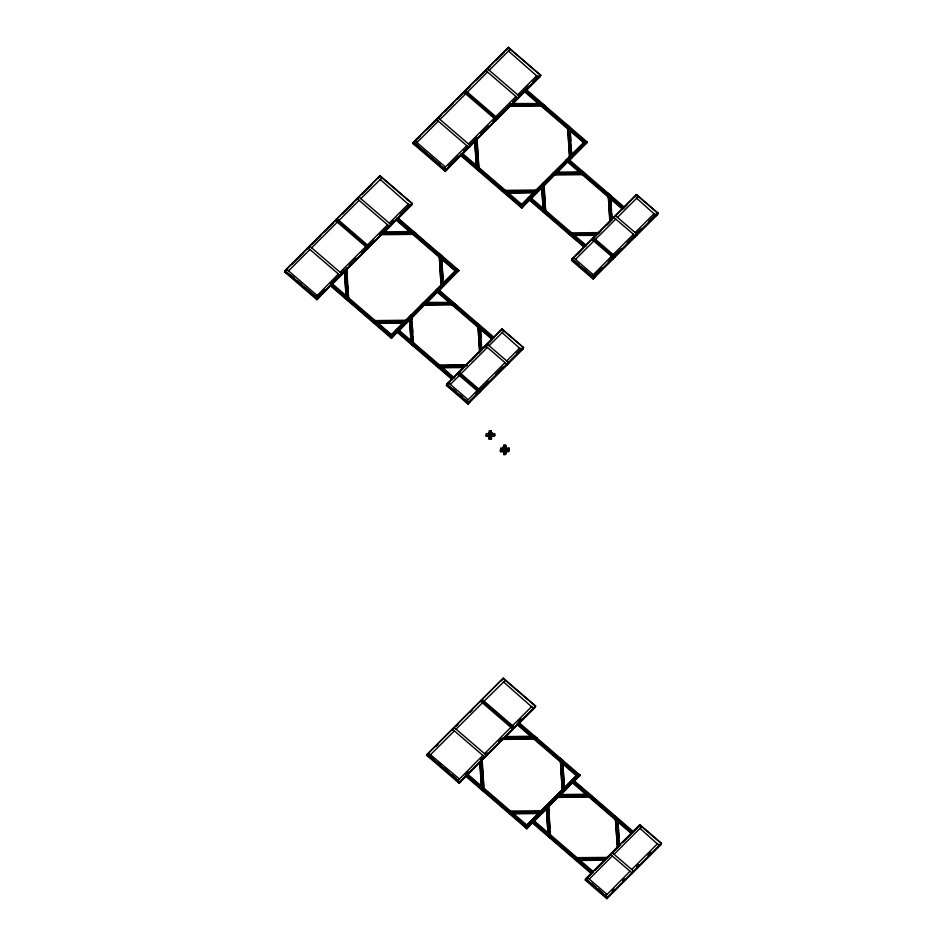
<?xml version="1.0" encoding="UTF-8"?>
<svg xmlns="http://www.w3.org/2000/svg" width="946" height="946" viewBox="0 0 946 946"><rect width="100%" height="100%" fill="white"/><g stroke="black" fill="none" stroke-linecap="round" stroke-linejoin="round"><path stroke-width="1.42" d="M488.514 437.844L489.52 437.277L490.501 438.116M489.768 435.432L489.437 430.69L491.151 430.667L490.702 435.598M489.413 434.817L489.839 433.434M503.733 449.657L503.402 451.348L503.497 450.272M503.71 448.688L503.414 450.911L504.738 451.561M503.509 450.32L503.922 447.99M505.637 450.757L506.051 448.641M505.755 450.402L505.814 449.657L505.98 450.887M505.436 450.698L505.944 448.451L503.851 448.227M506.122 449.043L505.779 450.19M506.358 446.76L506.323 447.931M490.513 438.471L488.976 439.169L488.574 437.572M503.615 449.906L503.946 448.96M504.088 448.546C503.816 452.07 508.558 446.796 505.874 453.654L504.159 453.678L503.579 450.686L500.718 450.71L500.6 449.125L503.473 449.09L504.147 448.309M448.499 386.654L446.559 384.987L448.428 382.763M503.875 330.946L489.094 345.728M573.607 261.604L571.668 259.937L573.536 257.714L593.142 274.588M460.927 781.597L459.366 782.791L457.426 781.124L482.827 755.369M329.858 285.314L391.455 338.313L391.656 337.627L330.875 285.337L316.922 299.764L284.592 271.951L284.994 270.568L379.985 175.637L412.314 203.449L411.9 204.833L397.923 218.81L398.124 218.112L458.905 270.414L438.944 290.848L439.145 290.162L494.049 337.403L493.847 338.089M286.532 273.619L284.746 271.431L286.614 269.208L316.993 295.353M307.675 248.881L307.982 247.84L340.312 275.664L340.004 276.693M309.389 247.166L309.685 246.137L342.014 273.95L341.719 274.99M335.026 221.541L335.333 220.501L367.663 248.325L367.355 249.354M336.741 219.827L337.048 218.798L369.366 246.61L369.07 247.651M318.636 298.061L317.076 299.255L315.136 297.576L338.372 273.997M316.922 299.764L317.324 298.392L412.314 203.449M356.879 199.701L357.174 198.672L389.504 226.484L389.196 227.525M346.059 296.429L346.26 295.743L332.401 283.812L332.2 284.498L344.616 271.597L346.366 299.09L348.908 300.852M358.581 197.998L358.889 196.957L391.218 224.781L390.911 225.81M344.569 271.774L382.231 234.005M379.571 177.02L379.985 175.637M381.664 178.167L360.828 198.625M346.473 298.747L348.802 301.195L346.768 269.444M348.495 298.534L348.707 297.848L375.148 320.588L374.947 321.285L366.09 313.67M381.746 232.574L384.182 232.539L384.383 231.853L413.709 231.534L416.157 233.627L412.905 233.662L412.704 234.36L379.594 234.714M460.146 155.085L521.743 208.085L521.944 207.387L461.175 155.097L445.318 171.439L412.988 143.615L413.39 142.231L508.38 47.3L540.71 75.112L540.296 76.496L526.319 90.473L526.52 89.787L587.3 142.077L587.088 142.763M414.927 145.282L413.142 143.094L414.998 140.871L445.389 167.016L443.532 169.251L445.471 170.919L447.032 169.724M391.242 335.31L391.455 334.624L377.584 322.692L374.238 323.071L371.896 320.623L405.822 320.256L405.621 320.942L411.605 314.722L409.358 317.217M374.238 323.071L403.67 322.409L392.117 334.435M436.071 120.544L436.378 119.515L468.708 147.328L468.4 148.356M371.802 320.978L375.042 320.942L377.383 323.378L406.709 323.059L403.575 322.752L405.716 320.599L408.968 320.564L385.27 321.167M437.785 118.841L438.081 117.801L470.41 145.613L470.115 146.654M410.268 232.255L410.469 231.569L396.611 219.638L384.182 232.539M458.905 270.414L391.549 337.97L389.929 336.137L455.653 270.45L455.452 271.135L395.57 219.614M463.422 93.205L463.729 92.176L496.059 119.988L495.751 121.017M465.136 91.502L465.432 90.461L497.762 118.274L497.466 119.314M395.617 330.946L397.237 329.09L398.964 330.568M443.686 168.731L466.768 145.66M445.318 171.439L445.72 170.055L540.71 75.112M411.912 317.383L411.711 318.069L424.766 304.529L455.452 304.186L452.105 304.577L449.657 302.472L452.909 302.436L455.345 304.541L452.105 304.577M485.274 71.376L485.57 70.335L517.9 98.148L517.592 99.188M486.977 69.661L487.285 68.62L519.614 96.445L519.307 97.473M476.358 166.2L476.559 165.515L462.689 153.583L462.488 154.269L474.916 141.368M421.325 305.251L423.572 302.755L426.823 302.72M423.572 302.755L439.417 302.933M413.437 343.457L411.605 314.722L411.794 319.346M441.971 264.927L441.581 255.515L443.236 283.351M541.207 105.68L544.447 105.645L542.011 103.54L538.759 103.575L541.207 105.68L544.553 105.29L510.627 105.668L474.868 141.533M506.264 50.386L508.12 48.163L510.213 49.31L489.224 70.3M435.692 290.883L437.312 289.027L439.039 290.505L437.218 289.37M507.967 48.684L508.38 47.3M443.544 286.011L443.331 283.008L441.179 285.16L441.285 288.506L439.346 256.413L412.905 233.662M458.798 270.757L457.072 269.267L458.704 271.1M449.563 302.815L449.764 302.129L437.62 291.675L426.717 303.063L426.918 302.377L452.909 302.436M455.452 304.186L452.2 304.222L451.999 304.919L422.401 305.239M542.011 103.54L512.779 103.516L512.578 104.202L524.995 91.301L538.865 103.232L538.664 103.918M436.141 365.393L438.589 367.497L441.829 367.45L439.393 365.357L436.047 365.735L438.211 365.712M438.589 367.486L440.647 367.817M502.09 190.737L505.341 190.702L507.777 192.807L504.537 192.842L502.196 190.394L536.11 190.028L535.909 190.714L549.638 176.997M446.406 385.507L446.808 384.135L502.03 328.936L523.587 347.478L523.185 348.861L467.963 404.048L446.406 385.507L450.296 381.616M504.537 192.842L533.97 192.168L521.542 205.081L521.743 204.383L507.884 192.464L507.671 193.15L537.009 192.83L533.863 192.523L536.015 190.371L539.255 190.335L536.997 190.702M505.235 191.045L505.436 190.359L478.995 167.608L478.794 168.293L478.203 159.638M452.247 379.677L452.448 378.979L397.545 331.739L391.455 338.313M405.668 336.776L411.002 341.364L409.76 319.523L398.857 330.911L399.058 330.225L453.962 377.466L453.761 378.152L455.416 376.496M457.084 374.841L457.391 373.8L478.936 392.342L478.629 393.382M544.553 105.29L541.301 105.337L541.1 106.023L507.99 106.39M477.955 326.819L477.848 323.461L479.776 351.675L470.529 361.396M466.52 365.404L466.721 364.718L439.488 365.014L439.287 365.7L436.059 362.921M477.955 326.808L480.391 328.912L480.284 325.566L481.715 350.209M587.3 142.077L521.849 207.742L520.229 205.909L584.049 142.113L583.848 142.799L523.966 91.277M523.268 206.559L521.648 204.738L520.123 206.252M531.155 198.435L529.429 196.957L527.809 198.814L584.285 247.414M467.963 404.048L468.365 402.677L523.587 347.478M485.132 346.804L485.44 345.763L506.997 364.305L506.689 365.345M469.665 402.346L468.116 403.528L466.177 401.861L476.997 390.686M486.847 345.089L487.155 344.048L508.7 362.602L508.392 363.631M480.343 391.679L480.651 390.639L459.094 372.097L458.786 373.138L464.569 366.859L441.936 367.107L441.723 367.805L448.179 373.351M544.187 190.075L543.796 182.59L541.55 185.085L543.11 207.943M541.952 187.391L531.049 198.778L531.25 198.092L586.153 245.333L585.952 246.019M501.628 330.308L502.03 328.936M557.111 172.491L553.871 172.527L551.613 175.022L561.912 164.722M543.193 209.232L541.656 184.742M545.629 211.325L544.104 185.25L543.903 185.936L555.066 174.289L585.645 174.301L582.393 174.336L579.957 172.243L583.197 172.207L585.645 174.301L583.304 171.853L557.218 172.148L557.017 172.834L567.919 161.447L580.064 171.888L579.851 172.586L574.056 172.645M567.647 128.431L570.083 130.524L569.977 127.178L571.632 155.014L584.392 142.267M489.78 433.611L486.398 433.729L486.232 436.236L489.106 436.201L489.437 430.69M569.338 160.276L567.505 159.129L569.681 156.48L567.541 125.073L569.882 127.521M486.232 436.236L486.398 433.729M489.567 435.456L489.638 434.143M491.151 430.667L491.069 434.249L489.342 434.261L489.732 433.682M571.928 157.675L570.958 145.164M486.504 435.314L489.768 435.621L489.685 439.204L491.4 439.18L491.471 435.266M489.248 436.946L490.205 437.253L490.489 436.307M491.731 433.67L491.565 436.177L494.439 436.153L494.711 435.231L494.604 433.635L491.731 433.67L491.565 436.177M491.222 436.532L491.494 435.609L489.768 435.621M494.604 433.635L494.439 436.153M585.373 141.285L587.194 142.42L569.232 160.619L569.433 159.933L624.336 207.174L624.135 207.86L627.21 204.785M504.348 452.082L500.446 451.632L500.872 448.203L509.078 448.108L508.641 451.549L505.602 451.75M500.446 451.632L500.872 448.203M505.814 447.801L505.637 445.152L503.911 445.164L503.367 447.009L505.093 446.985M500.339 450.048L503.272 449.776L503.307 451.609L503.851 449.764L500.99 449.788M503.402 449.315L503.745 448.168M503.579 449.149L503.911 445.164M505.661 449.693L504.313 449.669M504.644 451.112L503.65 450.45L503.544 448.865L505.613 448.487L505.602 454.577L503.887 454.6L503.71 451.94L504.845 447.955L505.933 448.771M505.637 445.152L505.542 448.723L508.806 449.031L508.913 450.627L506.051 450.651M568.333 233.26L570.781 235.365L574.021 235.329L571.585 233.224L568.239 233.603L570.403 233.579M503.887 454.6L503.851 449.764M505.531 448.995L505.85 446.477M505.909 449.587C506.678 448.014 502.693 449.054 504.916 448.889M505.732 449.752L508.534 449.953L509.078 448.108M505.672 451.526L506.205 448.144L505.684 448.463M505.779 451.573L506.205 448.144M570.781 235.365L595.779 235.424M573.926 235.672L574.127 234.975L596.713 234.904L598.913 232.586L571.691 232.882L571.479 233.567L566.098 228.932M571.916 259.074L571.514 260.457L593.071 278.999L657.659 214.446L658.061 213.063L636.504 194.521L571.916 259.074L593.473 277.627L593.071 278.999M614.06 854.297L641.695 826.674L639.602 825.527L633.181 832.303L633.382 831.617L574.328 780.805L574.127 781.502L580.028 775.117L519.248 722.815L519.047 723.513L535.2 707.36L535.613 705.976L503.284 678.164L427.296 754.116L426.894 755.499L459.212 783.312L466.248 775.791L527.028 828.081L526.827 828.779L465.231 775.779M428.751 753.264L459.295 778.889M428.834 757.167L427.036 754.979M591.557 240.426L591.865 239.397L613.41 257.939L613.103 258.968M593.26 238.723L593.568 237.683L615.125 256.224L614.817 257.265M452.141 730.265L452.436 729.224L484.766 757.037L484.47 758.077M598.913 232.586L598.712 233.272L600.745 231.25M610.584 199.027L610.584 195.325L612.015 219.98M594.786 277.296L593.225 278.479L591.285 276.811L611.471 256.271M613.528 218.467L613.836 217.426L635.393 235.968L635.085 237.008M622.622 209.385L624.336 207.174M459.212 783.312L459.626 781.928L535.613 705.976M636.102 195.905L636.504 194.521M479.752 762.263L481.431 786.895L481.632 786.209L467.773 774.277L467.572 774.963L479.989 762.062L481.739 789.555L484.281 791.305M503.177 678.507L535.507 706.319L459.52 782.271L427.19 754.459L503.284 678.164M504.963 680.694L484.127 701.163M479.941 762.228L503.367 738.696L537.281 738.329L533.934 738.708L531.498 736.615L534.738 736.579L537.174 738.672L534.845 736.236L505.507 736.556L503.307 738.873M636.788 235.294L637.096 234.265L615.55 215.723M486.173 756.362L486.481 755.334L454.151 727.509M483.879 788.988L484.08 788.302L510.521 811.053L510.32 811.739M505.507 736.556L505.306 737.241L517.734 724.34L531.593 736.272L531.392 736.958M512.507 730.052L512.803 729.011L480.473 701.199M514.21 728.337L514.518 727.308L482.188 699.484M535.353 706.839L533.639 708.554L503.414 681.889M507.174 811.432L510.414 811.396L512.862 813.501L509.61 813.536L507.269 811.089L541.195 810.722L540.994 811.408M509.61 813.536L539.043 812.862L525.207 826.946L526.922 828.436L528.447 826.91L526.721 825.432M526.626 825.775L526.827 825.078L512.957 813.158L512.756 813.844L542.082 813.525L544.34 811.029L541.088 811.065M528.447 826.91L524.983 824.368M530.801 821.601L532.622 822.736L534.147 821.211L532.421 819.733L539.043 825.858M544.34 811.029L542.07 811.396M563.106 769.618L562.716 760.217L564.36 788.053M547.911 833.497L548.112 832.799L534.254 820.868L534.041 821.566L572.815 782.33L631.857 833.13L623.568 841.916M560.387 795.231L580.028 775.117M562.409 789.508L538.948 813.217L542.188 813.182M562.61 760.56L560.269 758.113L562.409 793.209L560.481 761.116L534.041 738.365L533.828 739.063L500.718 739.417M570.876 781.538L572.708 782.673L574.234 781.148L572.401 780.012M589.713 794.912L586.579 794.605L589.015 796.698L592.161 797.017M573.643 858.022L576.894 857.998L579.342 860.103L576.09 860.127L573.737 857.679L607.58 857.407L607.379 858.093M595.117 870.344L605.44 859.547L576.09 860.127L579.342 860.103M576.185 859.784L579.449 859.76L579.236 860.446L604.636 860.245M585.314 880.158L585.716 878.775L639.851 824.664L661.408 843.205L661.006 844.589L606.859 898.7L585.314 880.158L591.782 873.193L532.728 822.393L526.827 828.779M587.407 881.305L585.456 879.638L587.324 877.415L606.93 894.289M593.095 872.366L593.296 871.68L579.449 859.76M615.562 819.106L615.349 819.804L588.909 797.052L589.11 796.355L555.089 797.076L558.341 797.04L560.481 794.888L557.348 794.581L586.674 794.262L586.473 794.947L571.999 782.496M617.584 818.893L612.949 814.908M610.111 855.373L610.407 854.333L631.963 872.874L631.656 873.915M611.814 853.659L612.121 852.63L633.678 871.171L633.371 872.2M619.524 845.961L618.01 821.211L617.797 821.908L631.49 833.686M606.859 898.7L607.273 897.316L585.716 878.775M608.727 896.477L607.013 898.18L605.073 896.512L630.024 871.207M639.449 826.047L639.851 824.664M562.716 763.907L562.917 763.221L578.408 776.973L576.682 775.495L578.408 776.973L579.922 775.46L578.207 773.97L565.294 787.119M641.542 827.194L639.981 828.389L659.445 845.783L661.148 844.068M503.662 449.717L503.65 448.912M503.568 450.544L503.378 451.242M505.684 449.374C505.944 452.838 501.25 448.664 503.639 446.086M506.063 446.5L504.75 446.571L504.596 447.73M504.005 448.936L505.542 448.723M378.022 178.203L379.724 176.5M284.592 271.951L287.608 268.948M292.621 263.922L303.666 252.889M312.464 244.092L320.67 235.897M324.774 231.794L332.98 223.587M342.783 213.796L352.846 203.733M362.637 193.942L371.778 184.813M412.988 143.615L420.012 136.591M427.036 129.578L440.86 115.767M444.963 111.663L453.169 103.457M457.273 99.354L470.162 86.464M476.205 80.422L490.028 66.622M496.106 60.532L504.23 52.42M288.554 270.875L309.921 249.519M311.624 247.805L337.273 222.18M338.987 220.465L359.113 200.339M416.938 142.539L438.317 121.183M440.02 119.468L465.669 93.843M467.383 92.129L487.509 72.002M340.075 272.282L365.724 246.658M367.426 244.943L387.564 224.817M389.279 223.102L408.554 203.839M468.471 143.946L494.119 118.321M495.822 116.606L515.96 96.48M517.675 94.777L536.95 75.503M325.046 289.488L316.957 297.564L303.938 286.354M331.1 283.422L339.188 275.345M340.891 273.631L343.977 270.556M349.098 265.436L356.287 258.258M361.407 253.126L366.54 248.006M368.254 246.291L374.285 240.26M379.322 235.223L388.38 226.165M390.095 224.462L394.127 220.43M400.158 214.399L410.233 204.336M448.38 166.2L458.491 156.102M463.54 151.053L467.584 147.008M469.287 145.306L476.477 138.128M480.58 134.025L488.775 125.818M492.878 121.715L494.935 119.669M496.638 117.966L507.718 106.886M512.756 101.861L516.776 97.84M518.491 96.125L528.554 86.062M532.586 82.042L538.629 75.999M330.828 285.503L332.401 283.812M382.184 234.17L384.383 231.853M396.551 219.803L398.124 218.112M412.054 204.312L410.339 206.027L380.115 179.362M461.116 155.274L462.689 153.583M512.779 103.516L510.58 105.834L508.144 105.869M524.947 91.478L526.52 89.787M540.45 75.976L538.735 77.69L508.51 51.025M389.823 336.492L391.348 334.967L393.075 336.445L378.412 324.265M457.072 269.267L455.558 270.793L457.285 272.271L439.251 256.756M567.612 158.786L563.946 162.688M571.727 154.671L569.575 156.823L569.681 160.17L567.742 128.077L541.301 105.337M585.468 140.942L583.954 142.456L585.669 143.946L570.19 130.181L570.663 140.871M412.491 314.084L441.084 285.503L439.145 253.41L441.486 255.858M444.218 282.369L455.014 271.585M521.743 208.085L529.736 199.606L584.64 246.847L577.486 254.498M452.389 379.157L453.962 377.466M464.521 367.036L466.721 364.718M479.717 351.841L481.916 349.523M494.049 337.403L492.476 339.094L480.497 328.569L480.875 337.852M500.067 331.502L501.782 329.799M584.593 247.024L586.153 245.333M612.216 219.295L610.016 221.612L608.148 193.232L610.477 195.68M634.541 197.099L636.256 195.384M483.43 348.506L492.322 339.614M594.088 237.895L596.559 235.424M606.824 225.172L609.863 222.133M450.367 384.431L459.318 375.479M461.033 373.765L487.379 347.43M575.475 259.381L593.804 241.064M595.507 239.35L615.775 219.094M617.49 217.391L638.349 196.531L636.634 198.246L656.098 215.641L657.801 213.926M478.7 388.972L505.058 362.637M506.76 360.923L519.839 347.856M613.185 254.557L633.453 234.301M635.156 232.598L654.313 213.453M475.85 393.997L477.813 392.034M480.533 389.314L488.644 381.203M495.739 374.119L502.834 367.024M516.528 353.331L521.506 348.365M594.112 275.783L602.2 267.706M608.254 261.652L612.287 257.619M614.001 255.905L621.096 248.822M627.174 242.744L634.269 235.66M635.972 233.946L640.974 228.944M648.98 220.95L655.98 213.95M593.473 277.627L658.061 213.063M523.327 348.341L521.624 350.044L502.16 332.661M489.437 433.516L489.106 436.201M488.739 436.295L492.369 432.665M503.674 448.404L505.743 448.037L506.252 449.965L503.615 450.213M503.201 450.012L503.804 449.799L503.639 451.065M504.1 450.367L503.792 451.952M503.78 450.852L504.715 450.875M501.321 680.742L503.024 679.027M435.976 746.406L437.998 744.396M455.866 726.528L457.899 724.506M470.044 712.35L472.078 710.328M430.844 754.411L454.376 730.891M456.09 729.189L482.413 702.866M484.541 753.666L510.864 727.344M512.578 725.641L531.853 706.366M466.366 773.994L468.4 771.96M480.603 759.768L482.626 757.734M485.357 755.014L487.379 752.992M498.518 741.853L501.557 738.814M518.432 721.952L521.447 718.936M466.201 775.968L467.773 774.277M517.675 724.506L519.248 722.815M562.314 789.863L564.466 787.711M527.028 828.081L546.469 808.653L548.219 836.146L550.655 838.251L548.42 803.497L548.514 806.855L546.362 808.996L546.161 805.992L548.219 836.146L550.655 838.251L550.454 835.247L548.006 833.142M562.515 792.866L564.667 790.714L564.265 786.765M591.735 873.371L593.248 871.857M605.381 859.725L607.533 857.584M617.537 847.581L619.677 845.44M631.81 833.308L633.335 831.794M608.29 857.194L617.584 847.403L615.243 816.445L617.419 848.574M589.263 879.082L612.346 856M631.739 869.504L657.659 843.596M612.109 891.286L614.191 889.205M622.515 880.892L624.597 878.81M636.67 866.737L638.727 864.679M647.998 855.409L651.085 852.322M661.408 843.205L607.166 897.659L585.609 879.118L639.756 825.007L661.301 843.548M504.206 448.416L506.181 448.168M490.099 433.315L490.584 433.197M490.477 433.126L491.211 433.292M504.667 451.798L503.544 450.875M510.296 103.717L512.732 103.693M510.142 104.237L513.17 104.202M509.776 104.959L541.609 104.604M554.415 173.579L582.795 173.272M551.719 174.679L554.959 174.643M552.701 175.01L554.864 174.986M553.079 174.998L582.298 174.679L582.5 173.993L608.349 196.236L609.803 221.222M504.939 191.766L536.559 191.423M381.948 232.562L384.774 232.539M381.38 233.295L413.213 232.941M379.748 234.206L416.157 233.627M571.183 234.289L598.144 233.993M424.115 303.82L452.507 303.5M421.419 304.908L424.671 304.872M374.64 322.007L406.272 321.664M445.992 365.629L467.324 365.393M438.991 366.421L465.952 366.126M442.917 367.793L463.587 367.556M489.614 433.339L491.175 433.351M491.837 435.255L494.711 435.231M489.957 438.282L491.672 438.258L489.685 439.204L489.496 436.544M509.185 449.705L504.253 450.107M504.431 452.756L506.145 452.732M504.49 737.253L514.399 737.147M502.503 737.998L534.336 737.644M572.117 795.101L586.78 794.947M557.785 795.976L589.417 795.633M591.073 797.029L558.235 797.383L558.436 796.698L548.621 806.5L548.905 814.293M510.012 812.46L541.644 812.117M591.049 858.235L576.8 858.341L577.001 857.655L550.56 834.904L550.347 835.59L550.064 831.333M576.492 859.063L606.788 858.826M489.496 434.699L491.364 435.172M503.863 451.916L503.319 451.289M525.479 89.752L541.006 103.114M579.827 136.508L582.038 138.423M524.687 90.047L585.574 142.444L521.743 206.24L460.856 153.855M580.773 170.54L582.984 172.444M587.395 176.252L589.606 178.155M594.029 181.951L596.24 183.855M600.663 187.663L603.974 190.513M607.297 193.362L610.608 196.212M613.919 199.074L617.241 201.924M620.552 204.774L623.863 207.623M567.718 160.288L623.343 208.155M622.823 208.688L608.243 196.579M567.092 161.6L622.35 209.149M533.591 200.966L535.732 202.811M547.793 213.181L549.945 215.038M579.295 240.296L585.751 245.842M529.535 198.459L585.16 246.315M527.903 198.471L529.63 199.961M476.453 165.857L478.901 167.95L479.102 170.954L476.666 168.861L474.561 139.807M461.672 153.559L463.907 155.487M467.265 158.384L470.623 161.269M473.993 164.166L476.228 166.094M479.587 168.979L484.068 172.834M486.303 174.762L501.983 188.254M574.589 260.86L578.94 264.608M581.128 266.476L593.107 276.788M414.963 143.083L439.925 164.557M443.189 167.359L445.353 169.228M413.39 142.231L445.72 170.055M397.095 218.088L402.629 222.866M404.853 224.77L409.287 228.589M411.51 230.493L415.944 234.312M418.156 236.216L422.59 240.036M424.813 241.951L455.866 268.664M396.291 218.384L457.178 270.769L391.455 336.469L330.568 284.084M477.742 323.816L480.19 325.909M438.317 290.316L461.53 310.288M437.419 290.528L493.043 338.384M452.2 304.222L478.049 326.465L479.598 352.882M435.799 290.54L437.525 292.03M436.804 291.841L448.96 302.294M451.171 304.198L477.683 327.02M479.894 328.924L492.05 339.378M416.666 346.248L433.907 361.065M450.331 375.195L453.548 377.974M397.332 330.592L452.957 378.447M395.712 330.603L397.438 332.093M396.729 331.904L452.093 379.547M448.428 382.763L468.034 399.638M346.165 296.086L348.601 298.191L348.802 301.195M375.042 320.942L377.478 323.035M353.769 303.075L356.015 305.002M360.497 308.857L363.855 311.742M452.744 388.723L456.007 391.526M459.283 394.34L462.547 397.154M465.822 399.969L467.998 401.837M446.808 384.135L468.365 402.677M488.491 432.7L492.618 436.248M505.803 451.065L505.637 450.45M290.907 275.144L294.171 277.947M297.422 280.749L301.762 284.486M284.994 270.568L317.324 298.392M579.922 775.46L578.207 773.97L579.827 775.803M544.837 745.696L547.048 747.6M551.483 751.42L553.706 753.323M558.14 757.143L560.351 759.047M564.797 762.866L567.009 764.782M571.443 768.59L574.778 771.451M517.415 723.087L578.302 775.472L526.827 826.934L465.94 774.538M516.693 724.317L531.108 736.721M533.331 738.625L576.575 775.838L576.788 775.152L525.302 826.603L526.922 828.436M573.489 780.947L575.653 782.803M578.893 785.606L582.145 788.396M586.473 792.121L588.637 793.978M590.529 795.61L596.536 800.777M599.823 803.603L603.099 806.43M606.386 809.256L609.673 812.082M618.684 819.839L623.071 823.611M625.259 825.491L629.646 829.264M572.602 781.171L632.389 832.61M615.456 819.449L617.904 821.554L617.691 818.55L617.904 821.566M558.081 842.236L560.316 844.163M564.797 848.018L567.044 849.946M570.403 852.843L574.872 856.698M579.354 860.553L592.799 872.117M532.527 821.234L592.302 872.673M531.924 822.559L591.274 873.631M470.103 777.151L474.585 781.006M476.831 782.933L481.313 786.788M483.548 788.716L499.228 802.208M512.661 813.761L514.908 815.688M519.389 819.543L521.624 821.471M591.64 883.363L596.004 887.123M598.179 888.992L602.543 892.74M604.719 894.62L606.894 896.489M428.869 754.955L433.209 758.692M437.549 762.429L440.801 765.231M444.064 768.034L448.404 771.759M451.656 774.561L455.996 778.298M427.296 754.116L459.626 781.928M484.186 791.648L481.739 789.555L481.538 786.552L483.974 788.645L484.186 791.648L482.141 759.91M488.68 438.518L489.602 434.356M504.1 449.764L503.982 449.173M503.485 450.674L503.473 449.09M489.744 433.776L489.874 435.148M617.691 820.336L617.998 824.687M618.211 827.584L618.932 837.73M619.145 840.627L619.453 844.979M616.567 819L618.566 846.895M610.678 200.457L611.364 210.473M611.554 213.335L611.944 219.07M609.366 196.129L611.057 220.938M568.759 127.97L570.757 157.249M544.376 192.925L545.156 204.336M545.357 207.198L545.842 214.328L545.736 210.982L543.3 208.889L543.394 212.235L543.264 210.225M542.827 185.168L544.612 211.431M563.296 772.48L564.076 783.915M561.498 761.01L563.485 790.288M549.188 818.55L549.863 828.495M547.344 806.418L549.33 835.696M508.534 449.953L508.641 451.549M477.068 139.216L479.102 170.954L476.666 168.861L474.715 139.287M476.855 137.135L476.867 139.902M476.725 137.974L477.021 142.302M477.222 145.187L478.002 156.74M475.767 138.944L477.777 168.412M481.065 340.714L481.656 349.299M479.066 326.358L480.757 351.179M481.999 761.554L483.678 786.102M480.852 759.638L482.862 789.106M442.267 269.208L442.953 279.212M440.363 256.307L442.361 285.586M411.995 322.196L412.669 332.188M412.964 336.469L413.639 346.461L413.544 343.114L411.096 341.021L411.203 344.368L409.452 318.648M410.635 317.3L412.421 343.564M409.452 316.875L409.665 319.878M346.413 267.884L347.419 282.641M347.62 285.538L348.4 297.091M345.479 269.172L347.489 298.64M344.261 270.036L345.964 294.986M336.291 219.306L368.514 247.462L336.291 219.306M464.687 90.97L496.91 119.137L464.687 90.97M458.337 372.606L479.788 391.49L458.337 372.606M592.811 238.191L614.273 257.076L592.811 238.191M481.431 700.005L513.666 728.16L481.431 700.005M379.878 175.98L284.9 270.911L317.229 298.735L412.208 203.792L379.878 175.98M508.274 47.643L413.296 142.586L445.625 170.398L540.604 75.455L508.274 47.643M501.936 329.279L446.713 384.478L468.27 403.02L523.481 347.821L501.924 329.279M636.41 194.864L571.822 259.429L593.379 277.958L657.955 213.406L636.41 194.864M413.615 231.876L410.363 231.912L412.811 234.017L416.051 233.981L413.615 231.876M567.813 161.79L566.086 160.312L567.813 161.79M545.937 213.985L543.501 211.892L545.937 213.985M413.745 346.118L411.309 344.025L413.745 346.118M562.811 763.564L560.375 761.459L562.811 763.564M592.255 796.662L589.819 794.569L592.255 796.662"/></g></svg>
